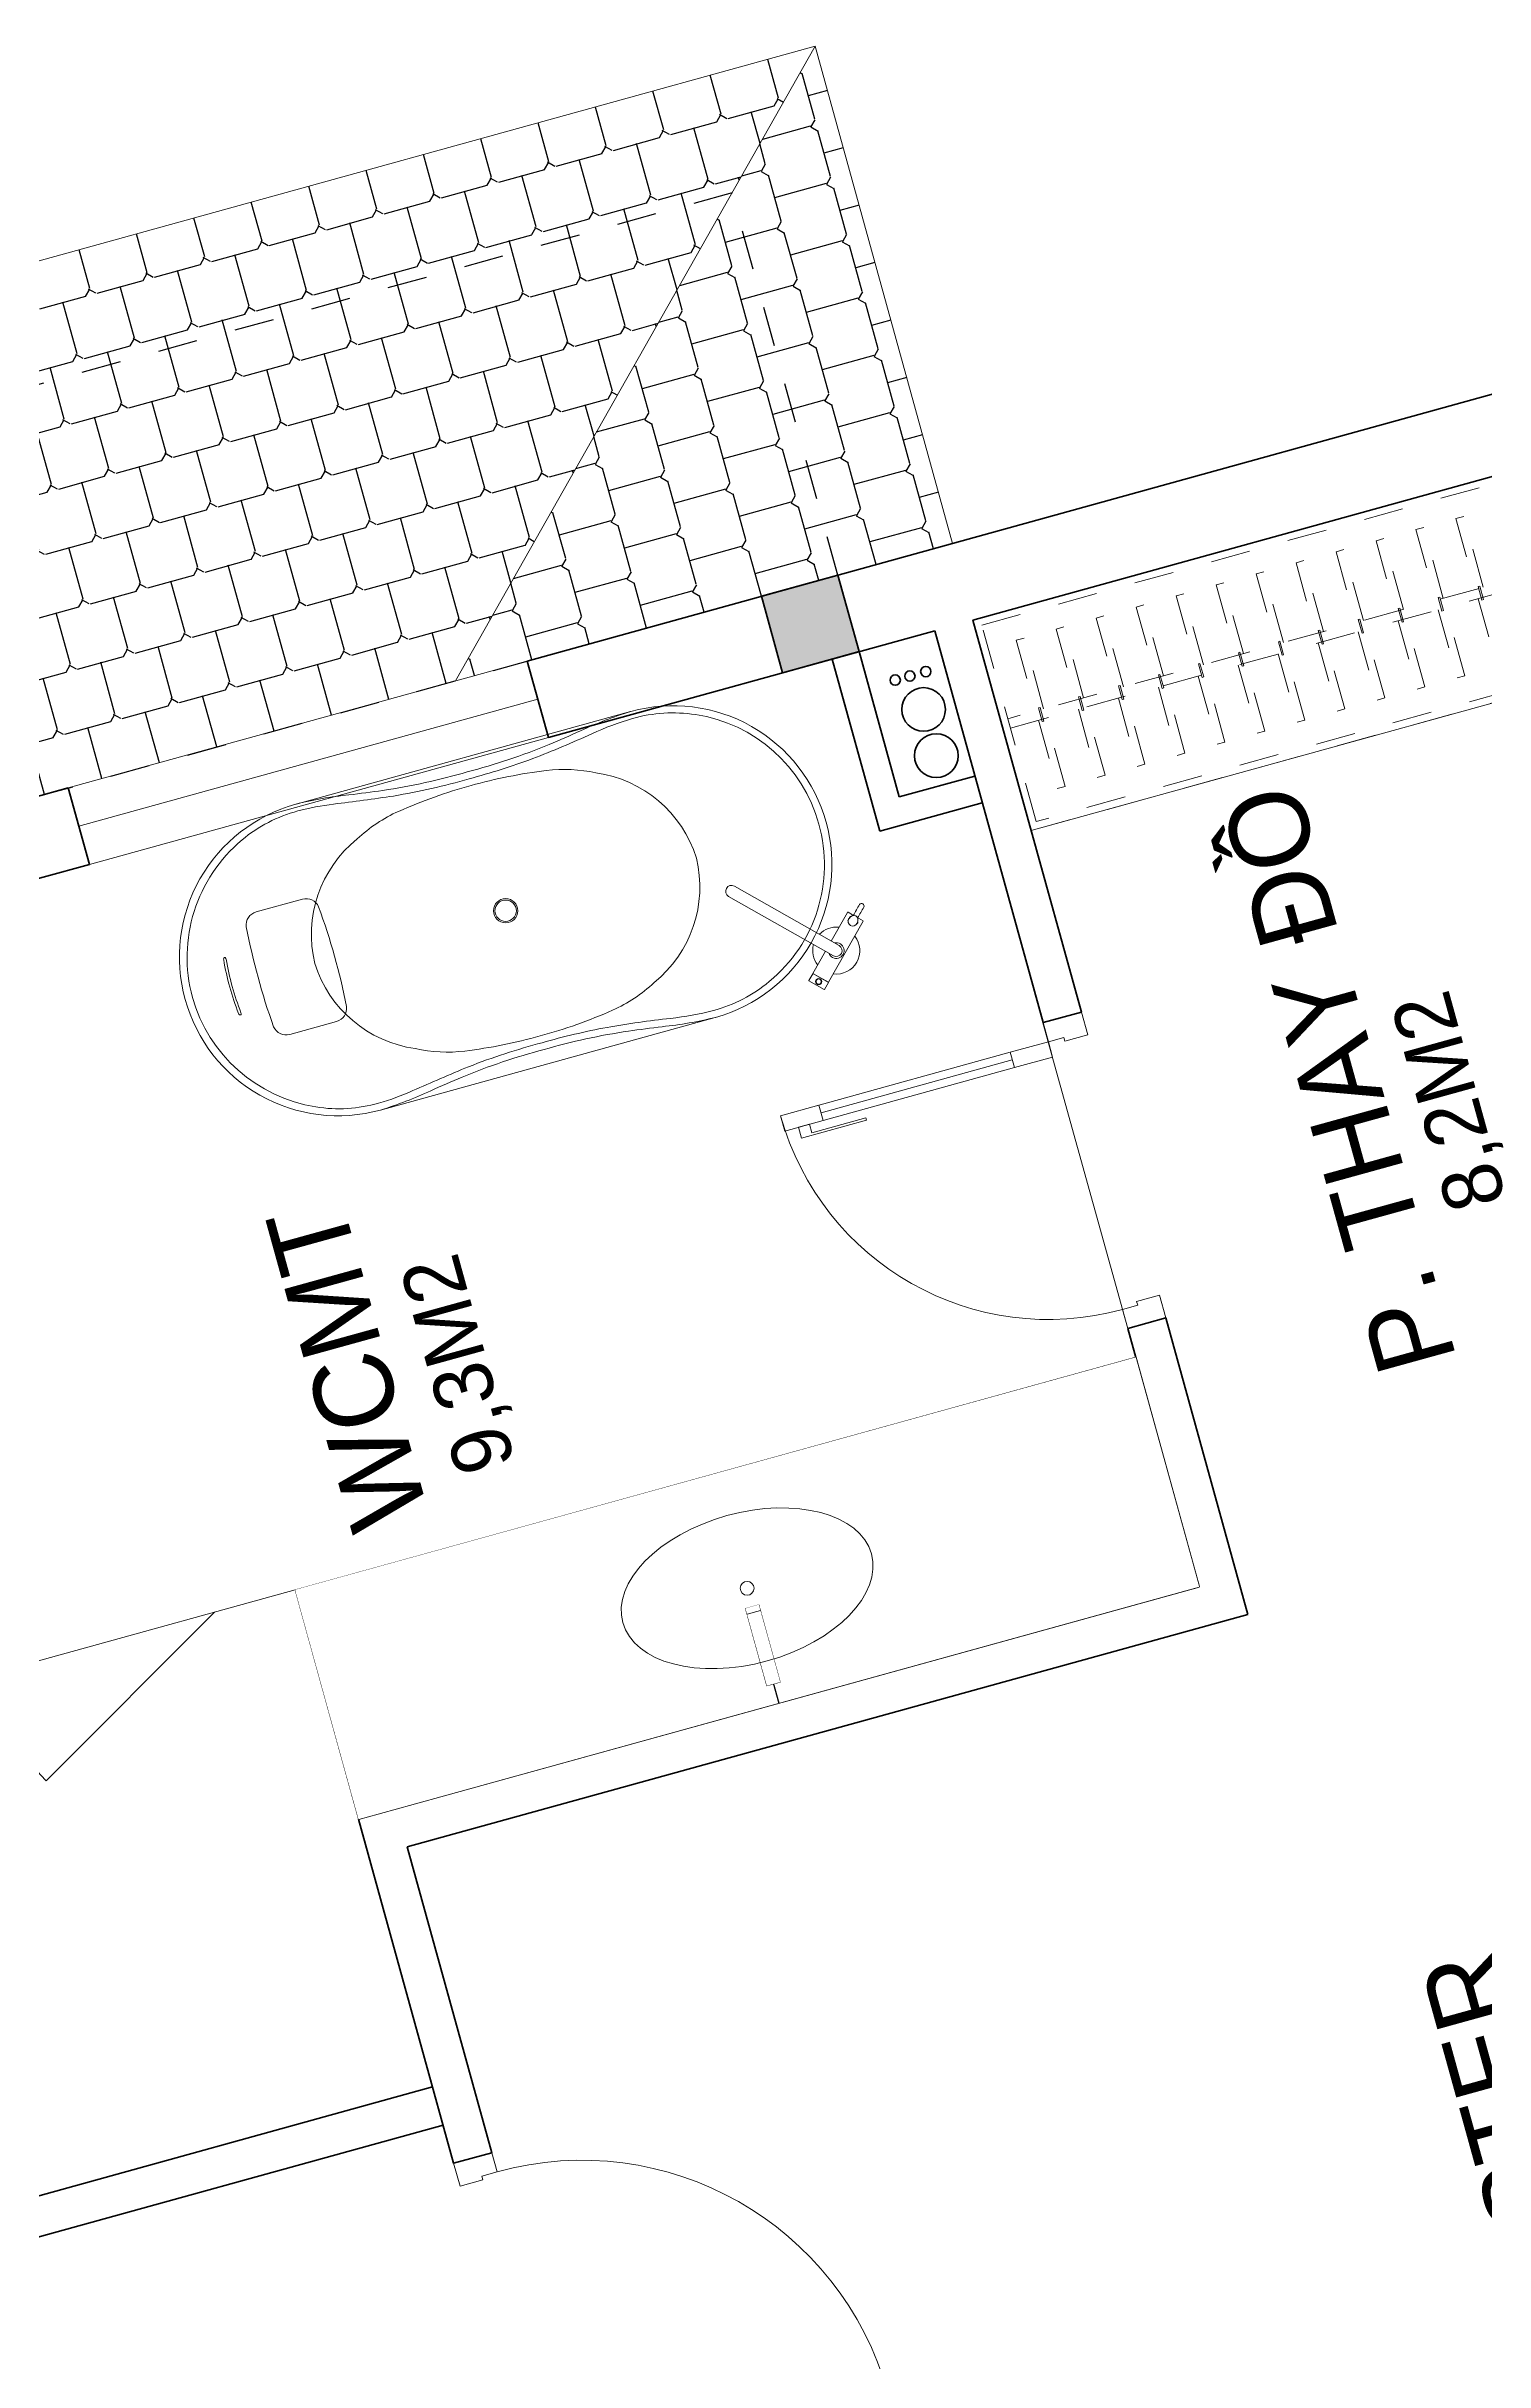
# Model space of a CAD drawing. Header units: metres. Extents: x 568332 to 569219, y 2065964 to 2066430.
# Drawn here: x 568532.15 to 568535.77, y 2066405.06 to 2066410.9 of the extents above; entities that cross this region are included whole.
import ezdxf

# ---------------------------------------------------------------- set-up
doc = ezdxf.new("R2010")
doc.units = ezdxf.units.M
for name, pattern in [('$AUDIT_BAD_LTYPE2', [0]), ('HIDDEN', [0.375, 0.25, -0.125]), ('X-5M-G-MB PHONGNGU$0$HIDDEN2', [0.1875, 0.125, -0.0625])]:
    doc.linetypes.add(name, pattern=pattern)
doc.layers.get('0').update_dxf_attribs({"linetype": 'CONTINUOUS'})
doc.layers.get('DEFPOINTS').update_dxf_attribs({"linetype": 'CONTINUOUS'})
for name, color, linetype, lineweight in [('-CONCRETE', 1, 'CONTINUOUS', 35), ('-DOOR', 137, 'CONTINUOUS', 9), ('-FURNITURE', 46, 'CONTINUOUS', 9), ('-HATCH', 8, 'CONTINUOUS', 5), ('-LINE1', 7, 'CONTINUOUS', 18), ('-WALL', 4, 'CONTINUOUS', 35), ('TEXT25', 2, 'CONTINUOUS', 13)]:
    doc.layers.add(name, color=color, linetype=linetype, lineweight=lineweight)
doc.layers.add('13. NET HATCH', color=252, linetype='CONTINUOUS')
doc.styles.add('SVN_AVO_thuong', font='')
doc.styles.add('T1', font='', dxfattribs={"height": 200})
doc.styles.get('SVN_AVO_thuong').set_extended_font_data('SVN-Avo')
doc.styles.get('T1').set_extended_font_data('VNgeometric Light')

# ---------------------------------------------------------------- blocks, each defined once
blk = doc.blocks.new('A$C52EE6B0C')
for p, q in [((-17.20769670707523, 15.73427220259327), (17.21740616677562, 15.73427220259327)), ((-17.20769664159161, -15.76179078378482), (17.25286010079435, -15.76177874789573))]:
    blk.add_line(p, q)
for radius in [1.2047244094, 1.0625984252]:
    blk.add_circle((0.004854760598391294, -0.01375929062487558), radius)
for centre, radius, start, end in [((-17.24314525874797, -0.01207868778146803), 15.74633857169191, 90.00004679933201, 180.0060212317107), ((-17.25508472573711, 0.1019342582440004), 14.92367355756088, 89.89259614786677, 114.0143398310184), ((-18.18116453613038, -21.56814891623799), 37.31420158923805, 80.32537186998005, 88.55949406869577), ((-17.85723445771146, -16.41196067107376), 31.44385665188106, 80.95530103647799, 88.85173392611411), ((3.492732717044419, 116.0118507486186), 102.6900642221361, 260.8064278436171, 264.356453546728), ((10.00461303815246, 158.7953360565007), 145.2428134353977, 261.321760178495, 262.6566174950622), ((-0.8758374273893423, 77.0744670072454), 62.80248494290996, 262.9722866301048, 270.8034968767962), ((-0.4392543211579323, 89.40770245710155), 75.83928513553873, 265.3361413481834, 270.3355216603239), ((0.8855469487607479, 77.0744670072454), 62.80248494290996, 269.1965031232039, 277.0277133698951), ((0.5786736126174219, 84.46415005414747), 70.89675459107134, 269.5362586194438, 275.7509718273354), ((-18.4352474148327, 226.8786012548953), 214.5500408366301, 276.9922117853802, 278.5967700074263), ((-9.994903516751947, 158.7953360565007), 145.2428134353977, 277.3433825049378, 278.678239821505), ((18.19087405753089, -21.56814891623799), 37.31420158923805, 91.44050593130423, 99.67462813001998), ((17.49661970126908, -11.01489087357186), 26.04177352760918, 90.57161639594337, 98.52623542419117), ((17.38028173809289, 0.6458196171442978), 14.38048270410287, 65.5240217261104, 90.57161639594337), ((17.25285478011938, -0.01207868778146803), 15.74633857169191, 359.9939787682893, 89.999953200668), ((-17.21041953764507, 0.001682114729192108), 15.03342542002128, 114.0143397923319, 180.0588324882195), ((-5.419667109847069, -2.205582012422383), 14.69270855791083, 98.51976196149644, 117.8512947361469), ((-0.2559751088847406, -36.67531980102649), 49.54707038386372, 89.69837733597764, 98.51976196149644), ((0.26568463028525, -36.67531980102649), 49.54707038386372, 81.48023803850357, 90.30162266402236), ((5.429376631247578, -2.205582012422383), 14.69270855791083, 62.14870526385309, 81.48023803850357), ((17.03142645675689, -0.1205247127218172), 15.22249436628161, 0.4018525137937155, 65.5240217261104), ((-7.450100970658241, -0.4025184732163325), 12.18724008712164, 113.3669392692271, 178.1720206420629), ((7.459810492087854, -0.4025184732163325), 12.18724008712164, 1.827979357937088, 66.63306073077288), ((28.29923964393674, 2.770475775178056), 0.2863587186237817, 160.8078893687392, 185.677575747249), ((1.032724158198107, 0.0596931052277796), 27.11457574387047, 359.8447870516113, 5.677575747249001), ((28.14528837171383, 2.82406351249665), 0.1233475539422422, 123.474108831765, 160.8078893687392), ((28.11764562025201, 2.865868186636362), 0.07323016681635565, 85.79124561711077, 123.474108831765), ((28.11499697584077, 2.829875804425683), 0.1093198730242431, 39.09426345110634, 85.79124561711077), ((27.9923979784362, 2.718469867249951), 0.2748749163090767, 4.941295606222266, 41.00239497281166), ((1.841417531803017, 0.05082119413418695), 26.56153366930607, 359.8606935406443, 5.815426488843808), ((-17.24314525874797, -0.01544044824549928), 15.74633857169191, 179.9939787682893, 269.999953200668), ((-17.21041951692314, -0.02920073014684021), 15.03342545060523, 179.9411309193374, 245.9856601689816), ((-7.450100970658241, 0.3749993371893652), 12.18724008712164, 181.8279793579371, 246.6330607307729), ((7.459810492087854, 0.3749993371893652), 12.18724008712164, 293.3669392692271, 358.1720206420629), ((17.25285478011938, -0.01544044824549928), 15.74633857169191, 270.000046799332, 0.006021231710728335), ((17.0314264257031, 0.09300610912032425), 15.22249441194929, 294.4759783475301, 359.5981396082714), ((1.032724158198107, -0.08721224125474691), 27.11457574387047, 354.322424252751, 0.1552129483886985), ((1.841417531803017, -0.07834033016115427), 26.56153366930607, 354.1845735111562, 0.1393064593556944), ((28.29923964393674, -2.797994911205024), 0.2863587186237817, 174.322424252751, 199.1921106312608), ((28.14528837171383, -2.851582648523618), 0.1233475539422422, 199.1921106312608, 236.525891168235), ((28.11764562025201, -2.89338732266333), 0.07323016681635565, 236.525891168235, 274.2087543828892), ((28.11499697584077, -2.85739494045265), 0.1093198730242431, 274.2087543828892, 320.9057365488936), ((27.9923979784362, -2.745989003276918), 0.2748749163090767, 318.9976050271883, 355.0587043937777), ((-5.419667109847069, 2.178062876395416), 14.69270855791083, 242.1487052638531, 261.4802380385036), ((5.429376631247578, 2.178062876395416), 14.69270855791083, 278.5197619614964, 297.8512947361469), ((-17.25508472573711, -0.1294528978760354), 14.92367355756088, 245.9856601689816, 270.1074038521332), ((-0.2559751088847406, 36.64780066499952), 49.54707038386372, 261.4802380385036, 270.3016226640223), ((-0.4392543211579323, -89.43522109673359), 75.83928513553873, 89.66447833967614, 94.66385865181664), ((0.26568463028525, 36.64780066499952), 49.54707038386372, 269.6983773359776, 278.5197619614964), ((0.5786736126174219, -84.4916686937795), 70.89675459107134, 84.24902817266455, 90.4637413805562), ((17.38028173809289, -0.6733382567763329), 14.38048270410287, 269.4283836040566, 294.4759782738896), ((-18.18116453613038, 21.54062978021102), 37.31420158923805, 271.4405059313042, 279.6746281300199), ((-17.85723445771146, 16.38444203144172), 31.44385665188106, 271.1482660738859, 279.044698963522), ((3.492732717044419, -116.0393693881924), 102.6900642221361, 95.64354645327202, 99.19357215638293), ((10.00461303815246, -158.8228551925276), 145.2428134353977, 97.3433825049378, 98.67823982150497), ((-0.8758374273893423, -77.10198614327237), 62.80248494290996, 89.19650312320385, 97.02771336989514), ((0.8855469487607479, -77.10198614327237), 62.80248494290996, 82.97228663010486, 90.80349687679617), ((-18.4352474148327, -226.9061198945274), 214.5500408366301, 81.40322999257371, 83.00778821461982), ((-9.994903516751947, -158.8228551925276), 145.2428134353977, 81.32176017849503, 82.65661749506219), ((18.19087405753089, 21.54062978021102), 37.31420158923805, 260.32537186998, 268.5594940686958), ((17.49661970126908, 10.98737223393982), 26.04177352760918, 261.4737645758088, 269.4283836040566)]:
    blk.add_arc(centre, radius, start, end)
at = {"layer": 'DEFPOINTS'}
for tag, p in [('MODELNUMBER', (0, 0)), ('TRADENAME', (0, -0.001666666648816317)), ('PRODUCT', (0, -0.003333333355840296)), ('MATERIAL', (0, -0.005000000004656613))]:
    blk.add_attdef(tag, p, '', height=0.001, dxfattribs=at)
blk = doc.blocks.new('A$C4D835AF5')
at = {"layer": '-FURNITURE', "ltscale": 8}
for p, q in [((-3.937007874133997, 0.3346456687140744), (-3.937007874133997, 0.8661417323164642)), ((-3.856363968050573, 0.3149606298829895), (-3.917322834720835, 0.3149606298829895)), ((3.14960629917914, 0.905511811026372), (-3.897637795307674, 0.905511811026372)), ((-3.549881889834069, 0.4615121080132667), (-3.549881889834069, 0.4918150943994988)), ((-3.339881889871322, 0.4918150943994988), (-3.339881889871322, 0.4615121080132667)), ((-0.5905511811724864, 0), (-0.5905511811724864, -12.08661417319672)), ((0.5905511810560711, 0), (0.5905511810560711, -12.08661417319672)), ((3.14960629917914, -0.9055118109972682), (3.14960629917914, 0.905511811026372)), ((3.169291338417679, 0.8956692913197912), (3.14960629917914, 0.8956692913197912)), ((3.169291338417679, -0.8956692912906874), (3.169291338417679, 0.8956692913197912)), ((3.188976377830841, 0.905511811026372), (3.976377952611074, 0.905511811026372)), ((3.996062992024235, -0.8858222072885837), (3.996062992024235, 0.8858183881966397)), ((-3.937007874133997, -0.8661417323164642), (-3.937007874133997, -0.3346456698782276)), ((-3.859123134170659, -0.3149606298829895), (-3.917322834720835, -0.3149606298829895)), ((-0.5905511811724864, -0.9055118109972682), (-3.897637795307674, -0.9055118109972682)), ((-3.702086295757908, -0.4482994973659515), (-3.703305563307367, -0.4183928251150064)), ((-3.626116961007938, -0.4552132484968752), (-3.624325704469811, -0.4472871391335502)), ((-3.592593900160864, -0.4693618138844613), (-3.593808271281887, -0.4553162374941166)), ((-3.516390349017456, -0.4728221969853621), (-3.515662283170968, -0.4687519224826247)), ((-3.483023508393671, -0.4913916403020266), (-3.485677747870795, -0.4713251190551091)), ((-3.406740271369927, -0.4913916403020266), (-3.404085924616084, -0.4713243082514964)), ((-3.373373430629726, -0.4728221969853621), (-3.374101741297636, -0.4687505542242434)), ((-3.297169879544526, -0.4693618138844613), (-3.295955249399412, -0.4553132418950554)), ((-3.263646818697453, -0.4552132484968752), (-3.265438825008459, -0.4472838216461241)), ((-3.187677483947482, -0.4482994973659515), (-3.186458005278837, -0.4183876432944089)), ((3.14960629917914, -0.9055118109972682), (0.5905511810560711, -0.9055118109972682)), ((3.169291338417679, -0.8956692912906874), (3.14960629917914, -0.8956692912906874)), ((3.188976377830841, -0.9055118109972682), (3.976377952611074, -0.9055118109972682))]:
    blk.add_line(p, q, dxfattribs=at)
for radius in [0.3110236219999999, 0.264425112]:
    blk.add_circle((3.582677165279165, 0), radius, dxfattribs=at)
for centre, radius, start, end in [((-5.820766091346741e-11, 0), 2.3622047244, 22.54031043733562, 157.4596895626644), ((-5.172746209602337, -0.009833991935011), 0.2398274364867001, 175.3988683949836, 267.683684738816), ((-5.162281866127159, 0.001097322150599211), 0.2496571373087167, 92.26055198415715, 178.0931381794738), ((-5.411562051915098, -2528.914153773454), 2529.164725280366, 89.9660810117202, 89.99457585702427), ((-3.897637795307674, 0.8661417323164642), 0.03937007869999999, 90, 180), ((-3.917322834720835, 0.334645669296151), 0.0196850394, 180, 270), ((-3.444696608930826, -0.1800324727082625), 0.6800319107999998, 90.0155575041171, 98.89806549202986), ((-3.445067178807221, -0.1800325420044828), 0.6800319804999999, 81.10193476241767, 89.98433540355451), ((-5.820766091346741e-11, 0), 0.7874015747999998, 318.5903779145428, 221.4096220854572), ((-5.820766091346741e-11, 0), 0.5905511810999999, 0, 180), ((3.188976377830841, 0.8858267717296258), 0.0196850394, 90, 180), ((3.976377952611074, 0.8858267717296258), 0.0196850394, 0, 90), ((-4.563514047302306, 275.4393603570643), 275.6895205756396, 269.8713704548476, 270.134413801293), ((-3.917322834720835, -0.334645669296151), 0.0196850394, 90, 180), ((-3.897637795307674, -0.8661417323164642), 0.03937007869999999, 180, 270), ((-3.69050836347742, -0.4472920451080427), 0.01162168131717254, 184.9730588167124, 258.0340652050838), ((-3.646140178490896, -0.2514027326542418), 0.2124717066311285, 257.2815863172942, 272.5837431166033), ((-3.637047897733282, -0.4523756541602779), 0.01129324217511807, 272.4656825237923, 345.4476281752974), ((-3.581550852512009, -0.4681202150823083), 0.01111262650185997, 186.4149760746678, 247.4426638316044), ((-3.544597993255593, -0.2922010583861265), 0.190689105969796, 257.5175194414243, 274.7853332085882), ((-3.528885980602354, -0.4692233995883726), 0.01300354377461912, 270.8627506118385, 343.9333648868276), ((-3.471052158158273, -0.4887641616223846), 0.01225629918881619, 192.3790292665462, 260.142289403178), ((-3.445049900154117, -0.295684714539675), 0.2070703525339242, 262.2005895473907, 277.9341143868692), ((-3.417906698421575, -0.4895470514893532), 0.01131775609399448, 277.3077516790804, 350.6199838641652), ((-3.361692738719285, -0.4698820120247547), 0.01204505090893129, 194.128595859641, 259.0416995531207), ((-3.342932183295488, -0.2742454641556833), 0.2085271705549764, 264.2062775251951, 279.0284077801071), ((-3.310024282021914, -0.4671465401770547), 0.01304389132053663, 269.1875638990808, 350.2219325995679), ((-3.252893783501349, -0.4524938771792222), 0.01109156189044463, 194.1921654394817, 261.8514003855582), ((-3.243402015476022, -0.2392133744724561), 0.2245328352159587, 267.1755962354845, 281.6727780298017), ((-3.20032295252895, -0.4465554517519195), 0.01276517026006314, 280.6032237323427, 352.1473828500294), ((-5.820766091346741e-11, 0), 2.3622047244, 202.5403104373356, 255.4906014981622), ((-5.820766091346741e-11, 0), 2.3622047244, 284.5092583305358, 337.4596895626644), ((3.188976377830841, -0.8858267716132104), 0.0196850394, 180, 270), ((3.976377952611074, -0.8858267716132104), 0.0196850394, 270, 0), ((-5.820766091346741e-11, -12.08661417319672), 0.5905511810999999, 180, 0)]:
    blk.add_arc(centre, radius, start, end, dxfattribs=at)
blk.add_ellipse((-3.444881830888335, -0.001299991592532024), major_axis=(0.5549964930499999, 1.979270000163069e-05), ratio=0.8491940411667758, dxfattribs=at)
for tag, p in [('TRADENAME', (-0.004336408572271466, 0.006709126027999446)), ('MODELNUMBER', (-0.004336408572271466, 0.008375792705919594)), ('PRODUCT', (-0.004336408572271466, 0.005042459379183128)), ('MATERIAL', (-0.004336408572271466, 0.003375792701262981))]:
    blk.add_attdef(tag, p, '', height=0.0009999999999999998, dxfattribs=at)
blk = doc.blocks.new('A$C06914B9D')
at = {"layer": '-FURNITURE', "ltscale": 5}
for p, q in [((294.6599550954998, -1372.946706551127), (294.593063864857, -1495.269907747395)), ((614.665790906176, -1373.70155921299), (614.5996415428817, -1494.51505508367))]:
    blk.add_line(p, q, dxfattribs=at)
for centre, radius, start, end in [((328.8346441350877, -1372.66104604397), 34.19417278572232, 97.79750243114067, 180.4786434526077), ((449.6535268053412, -3017.262859358452), 1683.161974464355, 85.38531070553488, 94.27462811831235), ((580.4543413612992, -1373.438239138573), 34.19417278572232, 359.5587913520952, 82.23993242046836), ((328.802044255659, -1495.589171717875), 34.19417278572232, 179.4650466896836, 262.14618768116), ((580.4225383251905, -1494.74476924073), 34.19417278572232, 277.7037576780962, 0.384898782282091), ((449.2141993120313, 149.0575992399827), 1683.174451148718, 265.7381508570538, 274.6274353096679)]:
    blk.add_arc(centre, radius, start, end, dxfattribs=at)
at = {"layer": '-FURNITURE', "ltscale": 8}
ref = blk.add_blockref('A$C4D835AF5', (131.1496618650854, -111.8140449207276), dxfattribs=dict(at, xscale=-25.08682081009749, yscale=25.08682081009749, zscale=25.08682081009749, rotation=45.00000000000001))
ref.add_attrib('MODELNUMBER', 'K-T97328-4', (131.0602679159492, -111.5708033395931), dxfattribs={"layer": 'DEFPOINTS', "height": 0.02508682081009749, "rotation": 224.9999999245364})
ref.add_attrib('TRADENAME', 'PURIST', (131.0898330230266, -111.6003684485331), dxfattribs={"layer": 'DEFPOINTS', "height": 0.02508682081009749, "rotation": 224.9999999245364})
ref.add_attrib('PRODUCT', 'BATH FILLER', (131.1193981114775, -111.6299335351214), dxfattribs={"layer": 'DEFPOINTS', "height": 0.02508682081009749, "rotation": 224.9999999245364})
ref.add_attrib('MATERIAL', 'PREMIUM MATERIALS', (131.1489632185549, -111.6594986421987), dxfattribs={"layer": 'DEFPOINTS', "height": 0.02508682081009749, "rotation": 224.9999999245364})
at = {"layer": '-FURNITURE'}
ref = blk.add_blockref('A$C52EE6B0C', (450.3224925715476, -887.8775309827179), dxfattribs=dict(at, xscale=25.39829667096628, yscale=25.39829667096628, zscale=25.39829667096628, rotation=270))
ref.add_attrib('MODELNUMBER', 'K-1800', (450.3224925715476, -887.8775309827179), dxfattribs={"layer": 'DEFPOINTS', "height": 0.02539829667096628, "rotation": 270})
ref.add_attrib('TRADENAME', 'ABRAZO', (450.2801620643586, -897.8758592382073), dxfattribs={"layer": 'DEFPOINTS', "height": 0.02539829667096628, "rotation": 270})
ref.add_attrib('PRODUCT', 'BATH', (450.2378315906972, -897.8758592456579), dxfattribs={"layer": 'DEFPOINTS', "height": 0.02539829667096628, "rotation": 270})
ref.add_attrib('MATERIAL', 'LITHOCAST', (450.1955010872334, -897.8758592493832), dxfattribs={"layer": 'DEFPOINTS', "height": 0.02539829667096628, "rotation": 270})
blk = doc.blocks.new('*U18')
at = {"linetype": '$AUDIT_BAD_LTYPE2'}
for p, q in [((70, 100), (69.99999999999999, 599.9999999999982)), ((89.99999999999999, 599.9999999999982), (90, 100))]:
    blk.add_line(p, q, dxfattribs=at)
for points in [[(49.99999999999999, 599.9999999999982), (89.99999999999999, 599.9999999999982), (89.99999999999999, 699.9999999999982), (49.99999999999999, 699.9999999999982), (49.99999999999999, 599.9999999999982)], [(49.99999999999999, 602.9059272893337), (50, 100)], [(50, 100), (90, 100), (90, 0), (50, 0), (50, 100)]]:
    blk.add_lwpolyline(points)
for points in [[(118.2698876160139, 494.5156181119073), (118.2698876160139, 664.1349438079906), (89.99999999999999, 664.1349438079906), (89.99999999999999, 635.8650561920058), (112.6159100928053, 635.8650561920058), (112.6159100928053, 494.5156181119073)], [(0, 0), (50, 0), (50, -40), (60, -40), (60, -100.0001724930698), (0, -100.0001724930698)], [(799.9999999999982, 7.105427357601134e-15), (749.9999999999982, 7.105427357601134e-15), (749.9999999999982, -40), (739.9999999999982, -40), (739.9999999999982, -100.0001724930698), (799.9999999999982, -100.0001724930698)]]:
    blk.add_lwpolyline(points, close=True)
at = {"linetype": '$AUDIT_BAD_LTYPE2', "ltscale": 0.3}
blk.add_arc((50, 0), 699.9999999999982, 0, 90, dxfattribs=at)
blk = doc.blocks.new('*U288')
at = {"linetype": 'X-5M-G-MB PHONGNGU$0$HIDDEN2'}
for points in [[(0, 600.0000000004657), (0, 0), (2257.597116190871, -8.12512964339821e-10), (2257.597116190871, 599.9999999996531)], [(2237.597116190871, 579.9996613715798), (2237.597116190871, 19.99966137157993), (20, 20.00000000046566), (20, 580.0000000004657)], [(113.7817614636733, 319.1750910408318), (109.4317788550979, 319.1750910408318), (109.4317788550979, 280.441767644881), (113.7817614636733, 280.441767644881)], [(227.7817614636733, 319.1750910407849), (223.4317788550979, 319.1750910407849), (223.4317788550979, 280.4417676448341), (227.7817614636733, 280.4417676448341)], [(341.7817614636733, 319.175091040738), (337.4317788550979, 319.175091040738), (337.4317788550979, 280.4417676447872), (341.7817614636733, 280.4417676447872)], [(455.7817614636733, 319.1750910406911), (451.4317788550979, 319.1750910406911), (451.4317788550979, 280.4417676447403), (455.7817614636733, 280.4417676447403)], [(569.7817614636733, 319.1750910406442), (565.431778855098, 319.1750910406442), (565.431778855098, 280.4417676446934), (569.7817614636733, 280.4417676446934)], [(683.7817614636733, 319.1750910405973), (679.431778855098, 319.1750910405973), (679.431778855098, 280.4417676446465), (683.7817614636733, 280.4417676446465)], [(797.7817614636733, 319.1750910405504), (793.431778855098, 319.1750910405504), (793.431778855098, 280.4417676445996), (797.7817614636733, 280.4417676445996)], [(911.7817614636733, 319.1750910405035), (907.431778855098, 319.1750910405035), (907.431778855098, 280.4417676445527), (911.7817614636733, 280.4417676445527)], [(1025.781761463673, 319.1750910404566), (1021.431778855098, 319.1750910404566), (1021.431778855098, 280.4417676445057), (1025.781761463673, 280.4417676445057)], [(1139.781761463673, 319.1750910404097), (1135.431778855098, 319.1750910404097), (1135.431778855098, 280.4417676444588), (1139.781761463673, 280.4417676444588)], [(1253.781761463673, 319.1750910403628), (1249.431778855098, 319.1750910403628), (1249.431778855098, 280.4417676444119), (1253.781761463673, 280.4417676444119)], [(1367.781761463673, 319.1750910403159), (1363.431778855098, 319.1750910403159), (1363.431778855098, 280.441767644365), (1367.781761463673, 280.441767644365)], [(1481.781761463673, 319.175091040269), (1477.431778855098, 319.175091040269), (1477.431778855098, 280.4417676443181), (1481.781761463673, 280.4417676443181)], [(1595.781761463673, 319.175091040222), (1591.431778855098, 319.175091040222), (1591.431778855098, 280.4417676442712), (1595.781761463673, 280.4417676442712)], [(1709.781761463673, 319.1750910401751), (1705.431778855098, 319.1750910401751), (1705.431778855098, 280.4417676442243), (1709.781761463673, 280.4417676442243)], [(1823.781761463673, 319.1750910401282), (1819.431778855098, 319.1750910401282), (1819.431778855098, 280.4417676441774), (1823.781761463673, 280.4417676441774)], [(1937.781761463673, 319.1750910400813), (1933.431778855098, 319.1750910400813), (1933.431778855098, 280.4417676441305), (1937.781761463673, 280.4417676441305)], [(2051.781761463673, 319.1750910400344), (2047.431778855098, 319.1750910400344), (2047.431778855098, 280.4417676440836), (2051.781761463673, 280.4417676440836)], [(2165.781761463673, 319.1750910399875), (2161.431778855098, 319.1750910399875), (2161.431778855098, 280.4417676440366), (2165.781761463673, 280.4417676440366)], [(2237.597116190871, 286.699121294662), (2237.597116190871, 313.0991212945688), (20, 313.0991212953813), (19.99999859370291, 286.6991212952417)]]:
    blk.add_lwpolyline(points, close=True, dxfattribs=at)
for points in [[(122.2409142897814, 313.1103512093413), (122.2409142897814, 515.2497102723445), (100.1765458012815, 515.2497102723445), (100.1765458012815, 313.1103512093413)], [(236.2409142897814, 313.1103512092944), (236.2409142897814, 515.2497102722975), (214.1765458012815, 515.2497102722975), (214.1765458012815, 313.1103512092944)], [(350.2409142897814, 313.1103512092475), (350.2409142897814, 515.2497102722507), (328.1765458012815, 515.2497102722507), (328.1765458012815, 313.1103512092475)], [(464.2409142897814, 313.1103512092006), (464.2409142897814, 515.2497102722037), (442.1765458012815, 515.2497102722037), (442.1765458012815, 313.1103512092006)], [(578.2409142897814, 313.1103512091537), (578.2409142897814, 515.2497102721569), (556.1765458012815, 515.2497102721569), (556.1765458012815, 313.1103512091537)], [(692.2409142897814, 313.1103512091068), (692.2409142897814, 515.24971027211), (670.1765458012815, 515.24971027211), (670.1765458012815, 313.1103512091068)], [(806.2409142897814, 313.1103512090599), (806.2409142897814, 515.249710272063), (784.1765458012815, 515.249710272063), (784.1765458012815, 313.1103512090599)], [(920.2409142897814, 313.110351209013), (920.2409142897814, 515.2497102720162), (898.1765458012815, 515.2497102720162), (898.1765458012815, 313.110351209013)], [(1034.240914289781, 313.1103512089661), (1034.240914289781, 515.2497102719692), (1012.176545801281, 515.2497102719692), (1012.176545801281, 313.1103512089661)], [(1148.240914289781, 313.1103512089192), (1148.240914289781, 515.2497102719224), (1126.176545801281, 515.2497102719224), (1126.176545801281, 313.1103512089192)], [(1262.240914289781, 313.1103512088723), (1262.240914289781, 515.2497102718754), (1240.176545801281, 515.2497102718754), (1240.176545801281, 313.1103512088723)], [(1376.240914289781, 313.1103512088254), (1376.240914289781, 515.2497102718285), (1354.176545801281, 515.2497102718285), (1354.176545801281, 313.1103512088254)], [(1490.240914289781, 313.1103512087785), (1490.240914289781, 515.2497102717816), (1468.176545801281, 515.2497102717816), (1468.176545801281, 313.1103512087785)], [(1604.240914289781, 313.1103512087315), (1604.240914289781, 515.2497102717347), (1582.176545801281, 515.2497102717347), (1582.176545801281, 313.1103512087315)], [(1718.240914289781, 313.1103512086846), (1718.240914289781, 515.2497102716878), (1696.176545801281, 515.2497102716878), (1696.176545801281, 313.1103512086846)], [(1832.240914289781, 313.1103512086377), (1832.240914289781, 515.2497102716409), (1810.176545801281, 515.2497102716409), (1810.176545801281, 313.1103512086377)], [(1946.240914289781, 313.1103512085908), (1946.240914289781, 515.2497102715939), (1924.176545801281, 515.2497102715939), (1924.176545801281, 313.1103512085908)], [(2060.240914289781, 313.1103512085439), (2060.240914289781, 515.2497102715471), (2038.176545801281, 515.2497102715471), (2038.176545801281, 313.1103512085439)], [(2174.240914289781, 313.110351208497), (2174.240914289781, 515.2497102715001), (2152.176545801281, 515.2497102715001), (2152.176545801281, 313.110351208497)], [(100.1765458012815, 286.7103512094345), (100.1765458012815, 92.0852110228024), (122.2409142897814, 92.0852110228024), (122.2409142897814, 286.7103512094345)], [(214.1765458012815, 286.7103512093876), (214.1765458012815, 92.08521102275549), (236.2409142897814, 92.08521102275549), (236.2409142897814, 286.7103512093876)], [(328.1765458012815, 286.7103512093407), (328.1765458012815, 92.08521102270858), (350.2409142897814, 92.08521102270858), (350.2409142897814, 286.7103512093407)], [(442.1765458012815, 286.7103512092938), (442.1765458012815, 92.08521102266168), (464.2409142897814, 92.08521102266168), (464.2409142897814, 286.7103512092938)], [(556.1765458012815, 286.7103512092469), (556.1765458012815, 92.08521102261477), (578.2409142897814, 92.08521102261477), (578.2409142897814, 286.7103512092469)], [(670.1765458012815, 286.7103512092), (670.1765458012815, 92.08521102256786), (692.2409142897814, 92.08521102256786), (692.2409142897814, 286.7103512092)], [(784.1765458012815, 286.7103512091531), (784.1765458012815, 92.08521102252095), (806.2409142897814, 92.08521102252095), (806.2409142897814, 286.7103512091531)], [(898.1765458012815, 286.7103512091062), (898.1765458012815, 92.08521102247404), (920.2409142897814, 92.08521102247404), (920.2409142897814, 286.7103512091062)], [(1012.176545801281, 286.7103512090592), (1012.176545801281, 92.08521102242715), (1034.240914289781, 92.08521102242715), (1034.240914289781, 286.7103512090592)], [(1126.176545801281, 286.7103512090123), (1126.176545801281, 92.08521102238024), (1148.240914289781, 92.08521102238024), (1148.240914289781, 286.7103512090123)], [(1240.176545801281, 286.7103512089654), (1240.176545801281, 92.08521102233333), (1262.240914289781, 92.08521102233333), (1262.240914289781, 286.7103512089654)], [(1354.176545801281, 286.7103512089186), (1354.176545801281, 92.08521102228642), (1376.240914289781, 92.08521102228642), (1376.240914289781, 286.7103512089186)], [(1468.176545801281, 286.7103512088717), (1468.176545801281, 92.0852110222395), (1490.240914289781, 92.0852110222395), (1490.240914289781, 286.7103512088717)], [(1582.176545801281, 286.7103512088247), (1582.176545801281, 92.0852110221926), (1604.240914289781, 92.0852110221926), (1604.240914289781, 286.7103512088247)], [(1696.176545801281, 286.7103512087778), (1696.176545801281, 92.0852110221457), (1718.240914289781, 92.0852110221457), (1718.240914289781, 286.7103512087778)], [(1810.176545801281, 286.7103512087309), (1810.176545801281, 92.08521102209879), (1832.240914289781, 92.08521102209879), (1832.240914289781, 286.7103512087309)], [(1924.176545801281, 286.710351208684), (1924.176545801281, 92.08521102205188), (1946.240914289781, 92.08521102205188), (1946.240914289781, 286.710351208684)], [(2038.176545801281, 286.7103512086371), (2038.176545801281, 92.08521102200497), (2060.240914289781, 92.08521102200497), (2060.240914289781, 286.7103512086371)], [(2152.176545801281, 286.7103512085902), (2152.176545801281, 92.08521102195806), (2174.240914289781, 92.08521102195806), (2174.240914289781, 286.7103512085902)]]:
    blk.add_lwpolyline(points, dxfattribs=at)
blk = doc.blocks.new('A$C5C575821')
at = {"layer": '-CONCRETE'}
h = blk.add_hatch(color=256, dxfattribs=at)
h.dxf.hatch_style = 1
h.paths.add_polyline_path([(-0.00237559899687767, 200.0000000000146), (-0.00237559899687767, 1.455191522836685e-11), (199.9976244010031, 1.455191522836685e-11), (199.9976244010031, 200.0000000000146)])
blk.add_lwpolyline([(-0.00237559899687767, 1.455191522836685e-11), (199.9976244010031, 1.455191522836685e-11), (199.9976244010031, 200.0000000000146), (-0.00237559899687767, 200.0000000000146)], close=True, dxfattribs=at)
blk = doc.blocks.new('Sink_Cicle')
blk.add_lwpolyline([(17.49999987077899, -50.00226151314564), (-17.49999987077899, -49.99773848685436), (-17.51615354442038, -252.2967581441626), (17.48384613892995, -252.3012811850058)], close=True)
blk.add_circle((0, -300), 17.5)
at = {"layer": 'DEFPOINTS'}
blk.add_line((0, -100), (0, 0), dxfattribs=at)
blk.add_wipeout([(17.499999870775355, -50.00226151314928), (-17.49999987078263, -49.99773848685436), (-17.516153544427652, -252.29675814416623), (17.48384613892631, -252.3012811850058)])
at = {"layer": '-FURNITURE', "linetype": 'Continuous'}
blk.add_ellipse((0, -300), major_axis=(-325, 0), ratio=0.5846153846153846, dxfattribs=at)
blk.add_line((-17.51421511289664, -237.2967582757119), (17.48578462866135, -237.3012813020032))
blk = doc.blocks.new('*U286')
at = {"ltscale": 300}
blk.add_lwpolyline([(0, 0), (2197.849191618719, 0), (2197.849191618719, -600), (0, -600)], close=True, dxfattribs=at)
blk.add_wipeout([(0, 7.275957614183426e-12), (2197.8491916187095, 7.275957614183426e-12), (2197.8491916187095, -600), (0, -600)], dxfattribs=at)
blk.add_blockref('Sink_Cicle', (1098.92459580936, 0), dxfattribs=at)
blk = doc.blocks.new('*U149')
at = {"linetype": '$AUDIT_BAD_LTYPE2'}
for p, q in [((70, 100), (70, 699.9999999999982)), ((90, 699.9999999999982), (90, 100))]:
    blk.add_line(p, q, dxfattribs=at)
for points in [[(50, 699.9999999999982), (90, 699.9999999999982), (90, 799.9999999999982), (50, 799.9999999999982), (50, 699.9999999999982)], [(50, 702.9059272893337), (50, 100)], [(50, 100), (90, 100), (90, 0), (50, 0), (50, 100)]]:
    blk.add_lwpolyline(points)
for points in [[(118.2698876160139, 594.5156181119073), (118.2698876160139, 764.1349438079906), (90, 764.1349438079906), (90, 735.8650561920058), (112.6159100928053, 735.8650561920058), (112.6159100928053, 594.5156181119073)], [(0, 0), (50, 0), (50, -40), (60, -40), (60, -99.99999999999272), (0, -99.99999999999272)], [(899.9999999999982, 1.3252863207713e-28), (849.9999999999982, 1.3252863207713e-28), (849.9999999999982, -40.00000000000001), (839.9999999999982, -40.00000000000001), (839.9999999999982, -99.99999999999272), (899.9999999999982, -99.99999999999272)]]:
    blk.add_lwpolyline(points, close=True)
at = {"linetype": '$AUDIT_BAD_LTYPE2', "ltscale": 0.3}
blk.add_arc((50, 0), 799.9999999999982, 0, 90, dxfattribs=at)
blk = doc.blocks.new('M12-T3')
at = {"layer": '13. NET HATCH'}
h = blk.add_hatch(dxfattribs=at)
h.set_pattern_fill('MAIGO-12', color=256, scale=300, angle=270)
h.set_pattern_definition([(270, (-41405.59909391243, -90.65921295975568), (150, -75.00000000000003), [120, -30, 120, -30]), (0, (-41390.59909391243, -75.65921295975568), (150, 74.99999999999996), [135, -165]), (315, (-41405.59909391243, -60.65921295975568), (150.0000000028537, -75.0000000014269), [21.213203436, -403.0508652]), (45, (-41405.59909391243, -90.65921295975568), (150.0000000028537, 75.00000000142683), [21.213203436, -403.0508652])])
h.paths.add_polyline_path([(202698.091884765, -490489.0119363557), (201398.091884765, -492089.5053201888), (201398.091884765, -495289.5053201888), (202698.091884765, -496589.5053201888)])
h = blk.add_hatch(dxfattribs=at)
h.set_pattern_fill('MAIGO-12', color=256, scale=300)
h.set_pattern_definition([(0, (-41315.59909391243, -0.6592129597556777), (75, 150), [120, -30, 120, -30]), (90, (-41330.59909391243, 14.34078704024432), (-74.99999999999999, 150), [135, -165]), (45, (-41345.59909391243, -0.6592129597556777), (75.00000000142687, 150.0000000028537), [21.213203436, -403.0508652]), (135, (-41315.59909391243, -0.6592129597556777), (-75.00000000142686, 150.0000000028537), [21.213203436, -403.0508652])])
h.paths.add_polyline_path([(201398.091884765, -495289.5053201888), (201398.091884765, -496589.5053201888), (202698.091884765, -496589.5053201888)])
at = {"layer": '-CONCRETE'}
for centre, radius in [((200893.4490564939, -496407.4983443811, 5.665168574990758e-09), 55), ((201014.2915066991, -496407.4983443811, 5.665168574990758e-09), 55), ((201104.7883147968, -496358.3056973894, 5.665168574990758e-09), 13), ((201104.7883147968, -496396.575684339, 5.665168574990758e-09), 13), ((201104.7883147968, -496438.3251023551, 5.665168574990758e-09), 13)]:
    blk.add_circle(centre, radius, dxfattribs=at)
at = {"layer": '-DOOR'}
for p, q in [((201198.0918847651, -495477.2922168049), (201198.0918847651, -494277.2922168049)), ((201298.0918847651, -495477.2922168049), (201298.0918847651, -494277.2922168049)), ((201398.0918847651, -495477.2922168049), (201398.0918847651, -494277.2922168049))]:
    blk.add_line(p, q, dxfattribs=at)
at = {"layer": '-FURNITURE'}
blk.add_line((200648.091884765, -496587.3594691674), (200648.091884765, -498656.82349234), dxfattribs=at)
blk.add_lwpolyline([(199298.0918847644, -494078.5722510324), (199001.2417594805, -493557.1511130653)], dxfattribs=at)
blk.add_arc((199298.0918847644, -494078.5722510324), 600, 90, 119.6532801730065, dxfattribs=at)
at = {"layer": '-HATCH'}
blk.add_line((199373.3778287312, -496487.3594691675), (200173.3778287141, -496486.6317404396), dxfattribs=at)
at = {"layer": '-LINE1'}
for p, q in [((202698.091884765, -496589.5053201888), (202698.091884765, -490489.0119363557)), ((202698.091884765, -496589.5053201888), (201398.091884765, -495289.5053201888)), ((201398.091884765, -496589.5053201888), (202698.091884765, -496589.5053201888))]:
    blk.add_line(p, q, dxfattribs=at)
at = {"layer": '-WALL'}
for p, q in [((197898.2552477588, -494289.5102775502), (197898.2546936308, -491191.4758249806)), ((201398.091884765, -492489.5102759997), (201398.091884765, -494277.2922168049)), ((197998.2825199373, -493091.4758249805), (197998.2825199449, -494289.5102775512)), ((201199.1526831163, -493091.4758249806), (201198.2449784011, -494277.2922168049)), ((197798.4567522555, -494289.5102775506), (198698.0918848007, -494289.5102775488)), ((198698.0918847615, -496487.3594691674), (198698.0918848007, -494289.5102775488)), ((201398.091884765, -494277.2922168049), (201198.091884765, -494277.2922168049)), ((197798.4567522555, -494389.5102775506), (198598.0918847989, -494389.5102775492)), ((198598.0918847597, -496587.3594691675), (198598.0918847989, -494389.5102775492)), ((201198.091884765, -495477.2922168049), (201398.091884765, -495477.2922168049)), ((201198.091884765, -495477.2922168049), (201198.091884765, -496487.3594691674)), ((201398.091884765, -495477.2922168049), (201398.091884765, -498950.6499433834)), ((200748.0918847652, -496219.5102759904), (201198.0918847652, -496219.5102759904)), ((200748.0918847652, -496219.5102759904), (200748.0918847652, -496487.3594691674)), ((200818.0918847652, -496289.5102759904), (201198.0918847652, -496289.5102759904)), ((200818.0918847652, -496289.5102759904), (200818.0918847652, -496487.3594691675)), ((198698.0918847615, -496487.3594691674), (199373.3778287312, -496487.3594691675)), ((199373.3778287312, -496487.3594691675), (199373.3778287312, -496587.3594691675)), ((200173.3778287312, -496487.3594691674), (201198.0918847651, -496487.3594691675)), ((200173.3778287312, -496487.3594691674), (200173.3778287312, -496587.3594691674)), ((199373.3778287312, -496587.3594691675), (198598.0918847597, -496587.3594691675)), ((201198.091884765, -496587.3594691675), (200173.3778287312, -496587.3594691674)), ((201198.091884765, -496587.3594691674), (201198.091884765, -498872.2962231052))]:
    blk.add_line(p, q, dxfattribs=at)
blk.add_lwpolyline([(197798.4567522555, -494389.5102775521), (197798.4567522555, -494289.5102775521)], dxfattribs=at)
at = {"layer": 'DEFPOINTS', "linetype": 'HIDDEN', "ltscale": 5}
blk.add_lwpolyline([(201398.091884765, -496289.5053201888), (202398.091884765, -496289.5053201888), (202398.091884765, -490789.0119363557), (201398.091884765, -490789.0119363557)], close=True, dxfattribs=at)
at = {"layer": '-DOOR', "xscale": -1, "rotation": 180}
blk.add_blockref('*U149', (196898.4567522555, -494389.5102775521), dxfattribs=at)
at = {"layer": '-DOOR', "xscale": -1}
blk.add_blockref('*U18', (200173.3778287312, -496487.3594691674), dxfattribs=at)
at = {"layer": '-FURNITURE', "extrusion": (0, 0, -1), "xscale": -0.916666666665974, "yscale": 0.916666666665974, "zscale": -0.916666666665974, "rotation": 90}
blk.add_blockref('*U288', (-200648.091884765, -496587.3594691675), dxfattribs=at)
at = {"layer": '-WALL'}
blk.add_blockref('A$C5C575821', (201198.0942603641, -496289.5102759904), dxfattribs=at)
at = {"xscale": -1, "rotation": 180}
blk.add_blockref('A$C06914B9D', (200356.0909717617, -496145.1624505856), dxfattribs=at)
at = {"layer": 'TEXT25'}
for s, height, rotation, style, p in [('WCMT', 200, 1.005123984043621e-08, 'SVN_AVO_thuong', (199389.4202571229, -494666.0023516848)), ('9,3M2', 150, 1.005123984043621e-08, 'T1', (199456.7705860368, -494910.0809658727)), ('P. NGỦ MASTER', 200, 359.9999999899487, 'SVN_AVO_thuong', (195524.335444492, -496968.6265357096)), ('P. THAY ĐỒ', 200, 359.9999999899487, 'SVN_AVO_thuong', (199078.8368459607, -497266.6455622826)), ('8,2M2', 150, 1.005123984043621e-08, 'T1', (199430.2468237469, -497493.7473923886))]:
    blk.add_text(s, height=height, rotation=rotation, dxfattribs=dict(at, style=style)).set_placement(p)
at = {"layer": '-FURNITURE', "extrusion": (0, 0, -1), "zscale": -1, "rotation": 270}
blk.add_blockref('*U286', (-198698.0918847644, -494289.5102775488), dxfattribs=at)
at = {"layer": '-FURNITURE'}
blk.add_lwpolyline([(199298.0918847644, -494289.5102775488), (199298.0918847645, -493091.4758249805)], dxfattribs=at)

msp = doc.modelspace()

# ---------------------------------------------------------------- block references
at = {"layer": '-WALL', "color": 2, "true_color": 0xf1eb1f, "xscale": 0.001, "yscale": 0.001, "zscale": 0.001, "rotation": 105.4590240793294}
msp.add_blockref('M12-T3', (568109.4904218079, 2066083.165826503), dxfattribs=at)

doc.saveas('drawing.dxf')
